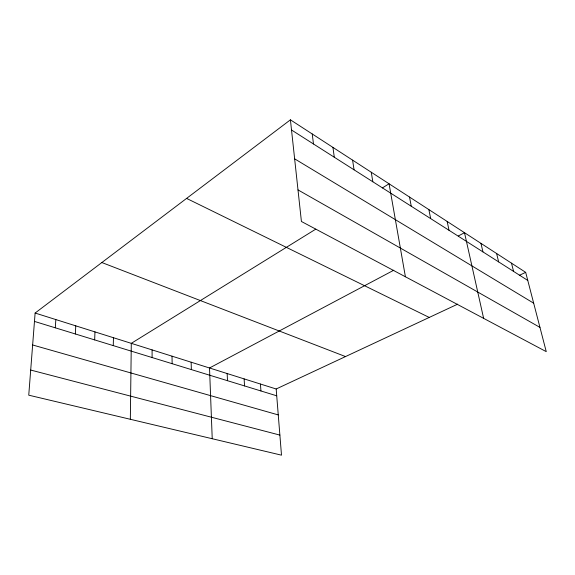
<?xml version="1.0" encoding="UTF-8"?>
<svg xmlns="http://www.w3.org/2000/svg" width="575" height="575" viewBox="0 0 575 575"><rect width="100%" height="100%" fill="white"/><g stroke="black" fill="none" stroke-linecap="round" stroke-linejoin="round"><path stroke-width="0.86" d="M130.338 419.29L131.294 343.34L315.754 229.159M113.261 345.611L113.455 337.726M94.667 339.904L94.961 331.897M75.361 333.974L75.763 325.853M55.308 327.815L55.833 319.571M35.118 313.044L28.75 395.176L281.498 455.17L276.173 388.988L35.118 313.044L290.418 119.83L525.679 272.356L546.25 351.648L301.415 221.483L290.418 119.83M382.346 187.939L389.059 183.784L405.404 276.762M393.796 270.214L209.516 367.986L212.225 438.725M458.332 235.966L464.499 232.695L483.625 318.356M276.173 388.988L457.7 304.132M519.311 275.332L525.679 272.356M30.698 370.048L279.881 435.088M32.638 344.978L278.257 414.913M34.471 321.418L276.719 395.808M101.854 262.538L345.525 356.572M186.595 198.404L429.23 317.443M298.001 189.901L539.954 327.391M294.637 158.829L533.679 303.19M291.518 129.993L527.771 280.442M511.491 263.163L513.561 271.393M496.606 253.51L498.64 261.891M480.959 243.369L482.95 251.9M447.156 221.447L449.039 230.302M428.857 209.588L430.675 218.608M409.522 197.053L411.262 206.245M371.27 172.256L372.837 181.779M352.59 160.138L354.056 169.819M332.939 147.401L334.298 157.234M312.239 133.982L313.476 143.98M260.446 384.035L260.935 390.964M244.123 378.889L244.548 385.933M227.154 373.549L227.513 380.7M191.152 362.2L191.346 369.596M172.026 356.177L172.133 363.695M152.088 349.895L152.102 357.542"/></g></svg>
